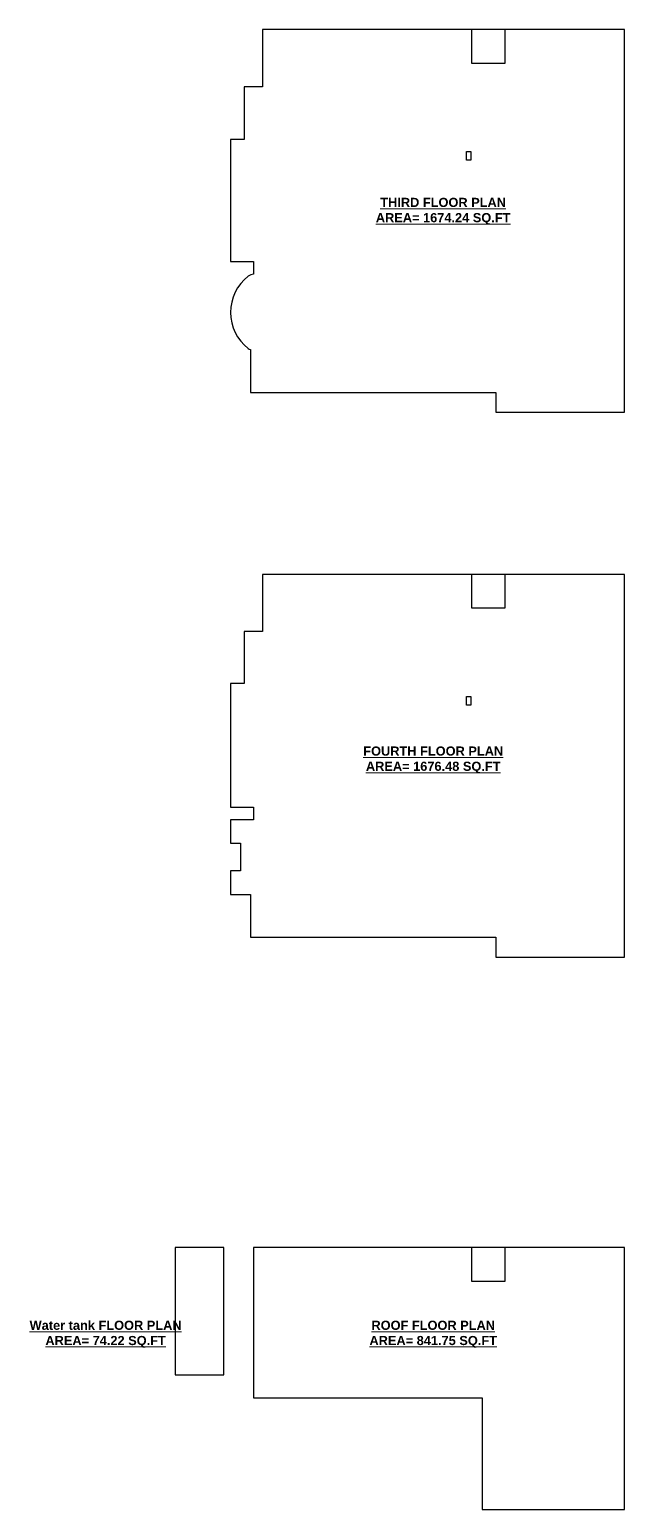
# Model space of a CAD drawing. Header units: inches. Extents: x 3672 to 10975, y -27382 to -746.
# Drawn here: x 10195 to 10975, y -27134 to -25192 of the extents above; entities that cross this region are included whole.
import ezdxf

# ---------------------------------------------------------------- set-up
doc = ezdxf.new("R2010")
doc.units = ezdxf.units.IN
doc.header["$LTSCALE"] = 17
doc.header["$MEASUREMENT"] = 0
doc.layers.add('25 BOT BAR', color=12, linetype='Continuous', lineweight=25)
doc.layers.add('TEXT', color=231, linetype='Continuous', lineweight=20)

msp = doc.modelspace()

# ---------------------------------------------------------------- linework, layer by layer
at = {"layer": '25 BOT BAR'}
msp.add_lwpolyline([(10975.2, -25192.5), (10500.7, -25192.5), (10500.7, -25267.5), (10476.7, -25267.5), (10476.7, -25336.7), (10458.7, -25336.7), (10458.7, -25496.7), (10488.7, -25496.7), (10488.7, -25513.2, 0.078543), (10481.8, -25516.2, 0.488581), (10481.8, -25610.8, 0.034189), (10484.7, -25612.3), (10484.7, -25668.5), (10806.7, -25668.5), (10806.7, -25694.5), (10975.2, -25694.5)], format="xyb", close=True, dxfattribs=at)
for points in [[(10818.7, -25192.5), (10774.7, -25192.5), (10774.7, -25236.5), (10818.7, -25236.5)], [(10768.2, -25364), (10768.2, -25352.5), (10773.7, -25352.5), (10773.7, -25364)], [(10975.2, -25907.4), (10500.7, -25907.4), (10500.7, -25982.4), (10476.7, -25982.4), (10476.7, -26050.7), (10458.7, -26050.7), (10458.7, -26212.7), (10488.7, -26212.7), (10488.7, -26229.2), (10458.7, -26229.2), (10458.7, -26260.2), (10471.7, -26260.2), (10471.7, -26296.2), (10458.7, -26296.2), (10458.7, -26327.2), (10484.7, -26327.2), (10484.7, -26383.4), (10806.7, -26383.4), (10806.7, -26409.4), (10975.2, -26409.4)], [(10818.7, -25907.4), (10774.7, -25907.4), (10774.7, -25951.4), (10818.7, -25951.4)], [(10768.2, -26078.9), (10768.2, -26067.4), (10773.7, -26067.4), (10773.7, -26078.9)], [(10450.1, -26957.7), (10450.1, -26790.7), (10386.1, -26790.7), (10386.1, -26957.7)], [(10975.2, -26790.7), (10488.7, -26790.7), (10488.7, -26987.7), (10788.7, -26987.7), (10788.7, -27134.2), (10975.2, -27134.2)], [(10818.7, -26790.7), (10774.7, -26790.7), (10774.7, -26834.7), (10818.7, -26834.7)]]:
    msp.add_lwpolyline(points, close=True, dxfattribs=at)

# ---------------------------------------------------------------- texts
at = {"layer": 'TEXT', "char_height": 12, "width": 396.298, "attachment_point": 2}
for s, insert in [('{\\fArial|b1|i0|c0|p34;\\LTHIRD FLOOR PLAN \\PAREA= 1674.24 SQ.FT}', (10737.5, -25413.2)), ('{\\fArial|b1|i0|c0|p34;\\LFOURTH FLOOR PLAN \\PAREA= 1676.48 SQ.FT}', (10724.5, -26133.1)), ('{\\fArial|b1|i0|c0|p34;\\LWater tank FLOOR PLAN \\PAREA= 74.22 SQ.FT}', (10294.9, -26886.6)), ('{\\fArial|b1|i0|c0|p34;\\LROOF FLOOR PLAN \\PAREA= 841.75 SQ.FT}', (10724.5, -26886.6))]:
    msp.add_mtext(s, dxfattribs=dict(at, insert=insert))

doc.saveas('drawing.dxf')
